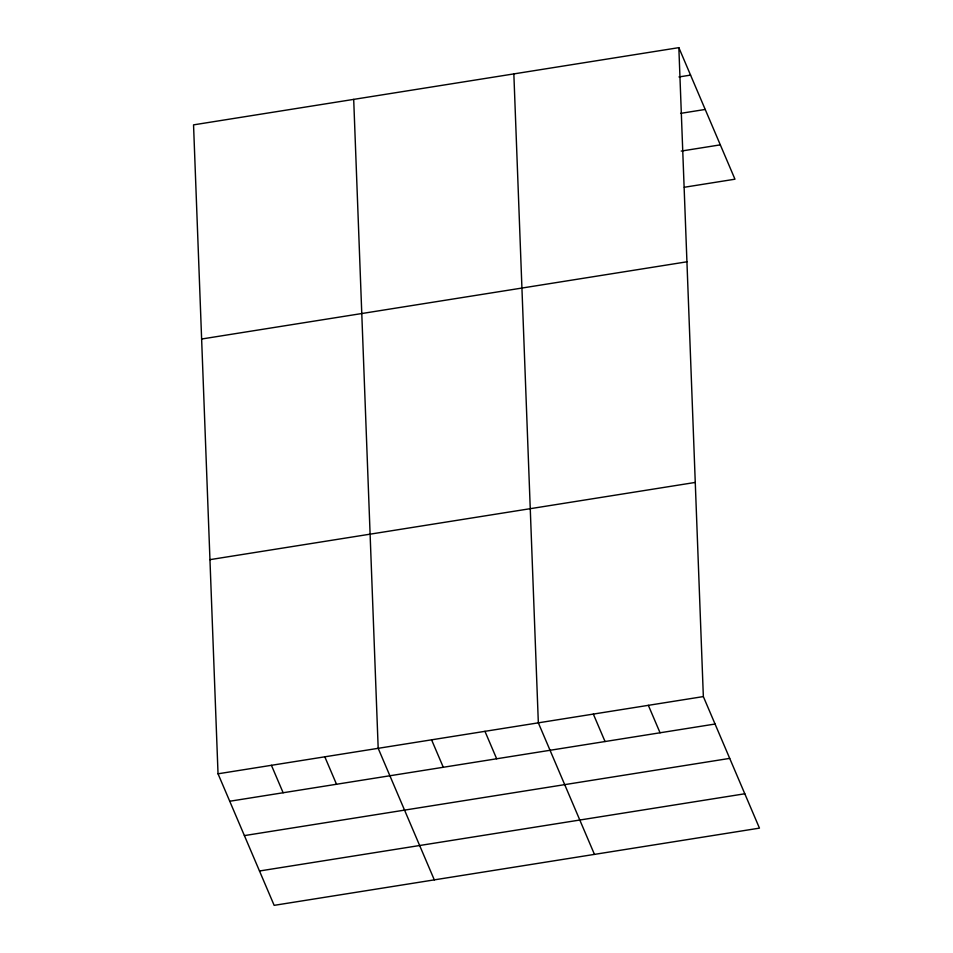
<?xml version="1.0" encoding="UTF-8"?>
<svg xmlns="http://www.w3.org/2000/svg" width="953" height="953" viewBox="0 0 953 953"><rect width="100%" height="100%" fill="white"/><g stroke="black" fill="none" stroke-linecap="round" stroke-linejoin="round"><path stroke-width="1.43" d="M678.846 47.65L193.542 124.867L218.034 773.8L274.154 905.35L759.458 828.133L703.35 696.583L678.846 47.65L734.966 179.2L684.302 187.264M678.977 76.943L690.556 75.108M680.609 113.371L705.208 109.452M681.228 151.074L720.313 144.856M201.619 339.018L686.934 261.801M209.958 559.649L695.261 482.432M218.034 773.8L703.35 696.583M229.744 801.247L715.06 724.03M244.397 835.602L729.712 758.385M259.502 870.994L744.805 793.778M648.35 705.327L660.06 732.786M593.338 714.083L605.048 741.541M594.458 854.388L538.338 722.839L513.846 73.905M484.958 731.332L496.668 758.779M431.578 739.826L443.288 767.272M434.306 879.869L378.186 748.319L353.694 99.386M324.806 756.813L336.516 784.259M271.426 765.307L283.136 792.753"/></g></svg>
